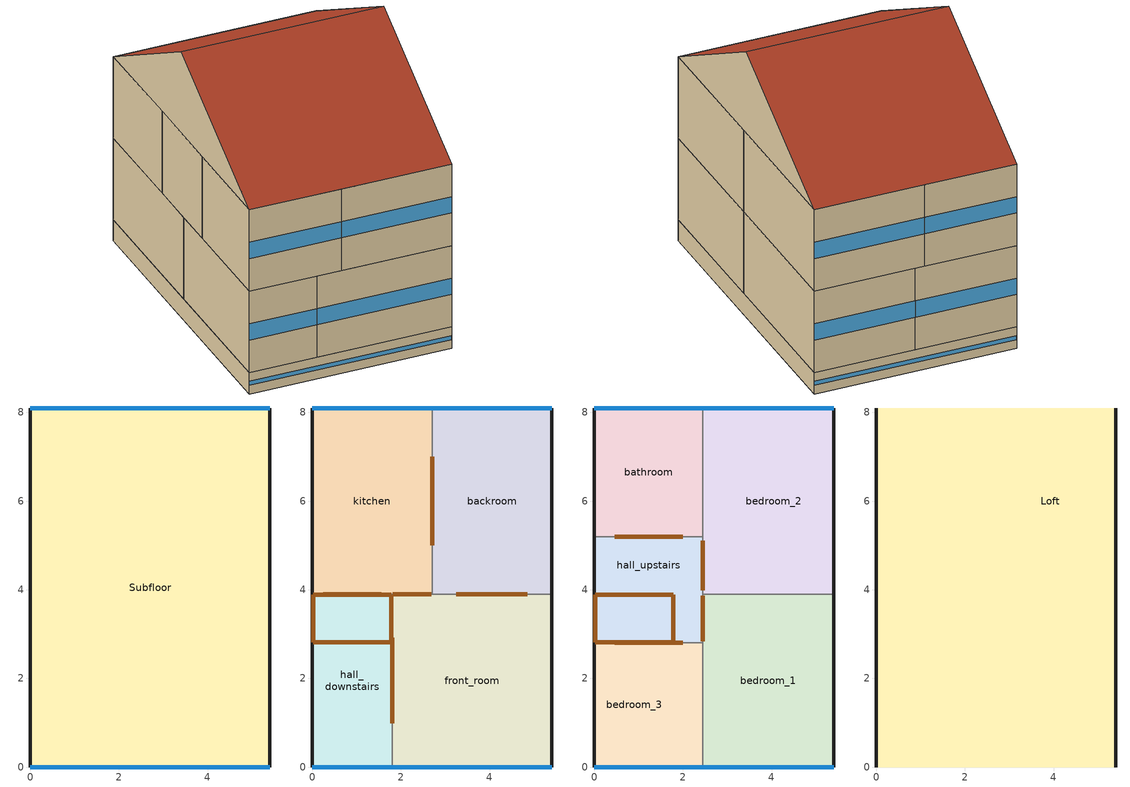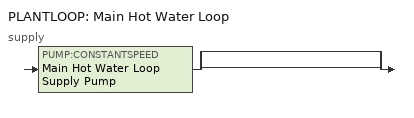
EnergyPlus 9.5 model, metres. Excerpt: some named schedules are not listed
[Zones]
Subfloor
 floor adiabatic (SubFloor-Construction): 5.4,8.1 5.4,0 0,0 0,8.1 z0
 wall outside (Wall-Construction): 5.4,0 5.4,8.1 0,8.1 0,0 5.4,0 z0:0.6
 window (Double Glazing): 5.4,8.1 0,8.1 / 0,0 5.4,0 z0.24:0.36
hall_downstairs
 floor to Subfloor (GroundFloor-Construction): 1.8,3.9 1.8,0 0,0 0,3.9 z0.6
 wall outside (Wall-Construction): 0,3.9 0,0 1.8,0 z0.6:2.9
 wall to front_room (InternalWall-Construction): 1.8,0 1.8,3.9 z0.6:2.9
 wall to kitchen (InternalWall-Construction): 1.8,3.9 0,3.9 z0.6:2.9
 window (Double Glazing): 0,0 1.8,0 z1.52:1.98
 door inside (PartitionDoor-Construction): 1.8,0.98 1.8,2.92 z1.18:2.32; 1.56,3.9 0.24,3.9 z0.91:2.59
 door inside (HoleConstruction-Construction): 1.78,2.81 1.78,3.89 0.02,3.89 0.02,2.81 z2.9
front_room
 floor to Subfloor (GroundFloor-Construction): 5.4,3.9 5.4,0 1.8,0 1.8,3.9 z0.6
 wall outside (Wall-Construction): 1.8,0 5.4,0 5.4,3.9 z0.6:2.9
 wall to kitchen (InternalWall-Construction): 2.7,3.9 1.8,3.9 z0.6:2.9
 wall to backroom (InternalWall-Construction): 5.4,3.9 2.7,3.9 z0.6:2.9
 window (Double Glazing): 1.8,0 5.4,0 z1.52:1.98
 door inside (PartitionDoor-Construction): 4.85,3.9 3.25,3.9 z1.07:2.43; 2.69,3.9 1.81,3.9 z0.63:2.87
kitchen
 floor to Subfloor (GroundFloor-Construction): 2.7,8.1 2.7,3.9 0,3.9 0,8.1 z0.6
 wall outside (Wall-Construction): 2.7,8.1 0,8.1 0,3.9 z0.6:2.9
 wall to backroom (InternalWall-Construction): 2.7,3.9 2.7,8.1 z0.6:2.9
 window (Double Glazing): 2.7,8.1 0,8.1 z1.52:1.98
 door inside (PartitionDoor-Construction): 2.7,5 2.7,7 z1.2:2.3
backroom
 floor to Subfloor (GroundFloor-Construction): 5.4,8.1 5.4,3.9 2.7,3.9 2.7,8.1 z0.6
 wall outside (Wall-Construction): 5.4,3.9 5.4,8.1 2.7,8.1 z0.6:2.9
 window (Double Glazing): 5.4,8.1 2.7,8.1 z1.52:1.98
bedroom_3
 floor to hall_downstairs (Floor-Construction): 1.8,2.8 1.8,0 0,0 0,2.8 z2.9
 floor to front_room (Floor-Construction): 2.45,2.8 2.45,0 1.8,0 1.8,2.8 z2.9
 wall outside (Wall-Construction): 0,2.8 0,0 2.45,0 z2.9:5.2
 wall to bedroom_1 (InternalWall-Construction): 2.45,0 2.45,2.8 z2.9:5.2
 wall to hall_upstairs (InternalWall-Construction): 2.45,2.8 0,2.8 z2.9:5.2
 window (Double Glazing): 0,0 2.45,0 z3.82:4.28
 door inside (PartitionDoor-Construction): 1.99,2.8 0.46,2.8 z3.33:4.77
bedroom_1
 floor to front_room (Floor-Construction): 5.4,3.9 5.4,0 2.45,0 2.45,3.9 z2.9
 wall outside (Wall-Construction): 2.45,0 5.4,0 5.4,3.9 z2.9:5.2
 wall to hall_upstairs (InternalWall-Construction): 2.45,3.9 2.45,2.8 z2.9:5.2
 wall to bedroom_2 (InternalWall-Construction): 5.4,3.9 2.45,3.9 z2.9:5.2
 window (Double Glazing): 2.45,0 5.4,0 z3.82:4.28
 door inside (PartitionDoor-Construction): 2.45,3.86 2.45,2.84 z2.98:5.12
hall_upstairs
 floor to hall_downstairs (Floor-Construction): 1.8,3.9 1.8,2.8 0,2.8 0,3.9 z2.9
 floor to kitchen (Floor-Construction): 2.45,5.2 2.45,3.9 1.8,3.9 0,3.9 0,5.2 z2.9
 floor to front_room (Floor-Construction): 2.45,3.9 2.45,2.8 1.8,2.8 1.8,3.9 z2.9
 wall outside (Wall-Construction): 0,5.2 0,2.8 z2.9:5.2
 wall to bedroom_2 (InternalWall-Construction): 2.45,3.9 2.45,5.2 z2.9:5.2
 wall to bathroom (InternalWall-Construction): 2.45,5.2 0,5.2 z2.9:5.2
 door inside (PartitionDoor-Construction): 1.99,5.2 0.46,5.2 z3.33:4.77; 2.45,3.99 2.45,5.11 z3.06:5.04
bathroom
 floor to kitchen (Floor-Construction): 2.45,8.1 2.45,5.2 0,5.2 0,8.1 z2.9
 wall outside (Wall-Construction): 2.45,8.1 0,8.1 0,5.2 z2.9:5.2
 wall to bedroom_2 (InternalWall-Construction): 2.45,5.2 2.45,8.1 z2.9:5.2
 window (Double Glazing): 2.45,8.1 0,8.1 z3.82:4.28
bedroom_2
 floor to kitchen (Floor-Construction): 2.7,8.1 2.7,3.9 2.45,3.9 2.45,8.1 z2.9
 floor to backroom (Floor-Construction): 5.4,8.1 5.4,3.9 2.7,3.9 2.7,8.1 z2.9
 wall outside (Wall-Construction): 5.4,3.9 5.4,8.1 2.45,8.1 z2.9:5.2
 window (Double Glazing): 5.4,8.1 2.45,8.1 z3.82:4.28
Loft
 floor to bedroom_3 (Last floor-Construction): 2.45,2.8 2.45,0 0,0 0,2.8 z5.2
 floor to bedroom_1 (Last floor-Construction): 5.4,3.9 5.4,0 2.45,0 2.45,3.9 z5.2
 floor to hall_upstairs (Last floor-Construction): 2.45,5.2 2.45,2.8 0,2.8 0,5.2 z5.2
 floor to bathroom (Last floor-Construction): 2.45,8.1 2.45,5.2 0,5.2 0,8.1 z5.2
 floor to bedroom_2 (Last floor-Construction): 5.4,8.1 5.4,3.9 2.45,3.9 2.45,8.1 z5.2
 wall outside (Wall-Construction): 0,8.1,5.2 0,0,5.2 0,4.05,7.5; 5.4,0,5.2 5.4,8.1,5.2 5.4,4.05,7.5
 roof outside (Roof-Construction): 0,4.05,7.5 0,0,5.2 5.4,0,5.2 5.4,4.05,7.5; 5.4,4.05,7.5 5.4,8.1,5.2 0,8.1,5.2 0,4.05,7.5
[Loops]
PLANTLOOP 'Main Hot Water Loop'
 supply: PUMP:CONSTANTSPEED 'Main Hot Water Loop Supply Pump' > split
  | bypass
  | bypass
[Building]
Mid terraced solid walls - thermostat experiment: North Axis=30; Terrain=Suburbs; Loads Convergence Tolerance Value=0.04; Temperature Convergence Tolerance Value=0.4; Solar Distribution=FullExterior; Maximum Number of Warmup Days=25; Minimum Number of Warmup Days=6
[Site:Location]
cambridge-cambridgeshire: Latitude=52.205; Longitude=0.122; Time Zone=0; Elevation=43.5
[SIZINGPERIOD:DESIGNDAY]
Cambridge.AP Ann Htg 99.6p Condns DB: Month=1; Day of Month=16; Day Type=WinterDesignDay; Maximum DryBulb Temperature=-8.8; Daily DryBulb Temperature Range=0; DryBulb Temperature Range Modifier Type=DefaultMultipliers; Humidity Condition Type=Wetbulb; Wetbulb or DewPoint at Maximum DryBulb=-10.8; Barometric Pressure=101153; Wind Speed=6.71; Wind Direction=0; Rain Indicator=No; Snow Indicator=No; Daylight Saving Time Indicator=No; Solar Model Indicator=ASHRAEClearSky; ASHRAE Clear Sky Optical Depth for Beam Irradiance taub=0; ASHRAE Clear Sky Optical Depth for Diffuse Irradiance taud=0; Sky Clearness=0; Begin Environment Reset Mode=FullResetAtBeginEnvironment
[SITE:GROUNDTEMPERATURE:BUILDINGSURFACE]
6.4, 5.9, 6.9, 8.9, 11, 13.5, 16.1, 16, 15.3, 13.5, 10.8, 7.6
[MATERIAL]
Name | Roughness | Thickness | Conductivity | Density | Specific Heat | Thermal Absorptance | Solar Absorptance | Visible Absorptance
Brickwork_outer_CODE-Wall-0.22 | Rough | 0.22 | 0.76 | 1700 | 800 | 0.9 | 0.7 | 0.8
Plaster_dense_CODE-Wall-0.013 | Rough | 0.013 | 0.1 | 1300 | 1000 | 0.9 | 0.5 | 0.5
F14_slate_or_tile_CODE-Roof-0.0127 | VeryRough | 0.0127 | 1.59 | 1920 | 1260 | 0.9 | 0.7 | 0.7
Joists_with_100mm_insulation_CODE-Roof-0.1; Joists_with_100mm_insulation_CODE-Last floor-0.1 | MediumSmooth | 0.1 | 0.043 | 71 | 170 | 0.9 | 0.7 | 0.7
Painted_plaster_CODE-Roof-0.019 | MediumSmooth | 0.019 | 0.58 | 800 | 1090 | 0.96 | 0.92 | 0.92
Floor_boards_CODE-GroundFloor-0.018; Floor_boards_CODE-Floor-0.018; Floor_boards_CODE-Last floor-0.018 | MediumSmooth | 0.018 | 0.17 | 600 | 1700 | 0.9 | 0.7 | 0.7
Painted_plaster_CODE-Floor-0.013; Painted_plaster_CODE-Last floor-0.013 | MediumSmooth | 0.013 | 0.58 | 800 | 1090 | 0.96 | 0.92 | 0.92
Joists_CODE-Floor-0.12 | MediumSmooth | 0.12 | 1.5 | 60 | 170 | 0.9 | 0.7 | 0.7
Brick_CODE-InternalWall-0.22 | MediumRough | 0.22 | 0.72 | 1920 | 835 | 0.9 | 0.93 | 0.93
Painted_plaster_CODE-InternalWall-0.0027 | MediumSmooth | 0.0027 | 0.58 | 800 | 1090 | 0.96 | 0.92 | 0.92
Door_WoodSolid_35mm-PartitionDoor-0.035 | Rough | 0.035 | 0.19 | 700 | 2390 | 0.9 | 0.5 | 0.5
Wood_plastic_CODE-Furniture-0.0254 | Smooth | 0.0254 | 0.5 | 800 | 1400 | 0.95 | 0.78 | 0.78
Alluvial_clay_CODE-SubFloor-0.5 | Rough | 0.5 | 1.21 | 1960 | 840 | 0.9 | 0.7 | 0.7
[MATERIAL:NOMASS] Roughness=Rough; Thermal Resistance=0.37; Thermal Absorptance=0.95; Solar Absorptance=0.7; Visible Absorptance=0.7
Carpet_and_fibrous_pad_CODE-GroundFloor-0.01; Carpet_and_fibrous_pad_CODE-Floor-0.01; Carpet_and_fibrous_pad_CODE-Last floor-0.01
[MATERIAL:INFRAREDTRANSPARENT]
IRTMaterial
[WINDOWMATERIAL:GLAZING]
Clear_6mm_CODE: Optical Data Type=SpectralAverage; Thickness=0.006; Solar Transmittance at Normal Incidence=0.775; Front Side Solar Reflectance at Normal Incidence=0.071; Back Side Solar Reflectance at Normal Incidence=0.071; Visible Transmittance at Normal Incidence=0.881; Front Side Visible Reflectance at Normal Incidence=0.08; Back Side Visible Reflectance at Normal Incidence=0.08; Infrared Transmittance at Normal Incidence=0; Front Side Infrared Hemispherical Emissivity=0.84; Back Side Infrared Hemispherical Emissivity=0.84; Conductivity=0.9; Dirt Correction Factor for Solar and Visible Transmittance=1; Solar Diffusing=No; Youngs modulus=72000000000; Poissons ratio=0.22
[WINDOWMATERIAL:GAS]
Air: Gas Type=Air; Thickness=0.008
[CONSTRUCTION]
Wall-Construction: Brickwork_outer_CODE-Wall-0.22, Plaster_dense_CODE-Wall-0.013
Roof-Construction: F14_slate_or_tile_CODE-Roof-0.0127, Joists_with_100mm_insulation_CODE-Roof-0.1, Painted_plaster_CODE-Roof-0.019
GroundFloor-Construction: Floor_boards_CODE-GroundFloor-0.018, Carpet_and_fibrous_pad_CODE-GroundFloor-0.01
Floor-Construction: Painted_plaster_CODE-Floor-0.013, Joists_CODE-Floor-0.12, Floor_boards_CODE-Floor-0.018, Carpet_and_fibrous_pad_CODE-Floor-0.01
InternalWall-Construction: Painted_plaster_CODE-InternalWall-0.0027, Brick_CODE-InternalWall-0.22, Painted_plaster_CODE-InternalWall-0.0027
HoleConstruction-Construction: IRTMaterial
PartitionDoor-Construction: Door_WoodSolid_35mm-PartitionDoor-0.035
Furniture-Construction: Wood_plastic_CODE-Furniture-0.0254
Last floor-Construction: Painted_plaster_CODE-Last floor-0.013, Joists_with_100mm_insulation_CODE-Last floor-0.1, Floor_boards_CODE-Last floor-0.018, Carpet_and_fibrous_pad_CODE-Last floor-0.01
Last ceiling-Construction: Carpet_and_fibrous_pad_CODE-last floor-0.01, Floor_boards_CODE-last floor-0.018, Joists_with_100mm_insulation_CODE-last floor-0.1, Painted_plaster_CODE-last floor-0.013
SubFloor-Construction: Alluvial_clay_CODE-SubFloor-0.5
Double Glazing: Clear_6mm_CODE, Air, Clear_6mm_CODE
[ZONE] Type=1; Multiplier=1; Ceiling Height=autocalculate; Volume=autocalculate; Floor Area=autocalculate; Part of Total Floor Area=Yes
hall_downstairs; front_room; kitchen; backroom; bedroom_3; bedroom_1; hall_upstairs; bathroom; bedroom_2; Subfloor; Loft
[INTERNALMASS]
Name | Construction | Zone or ZoneList | Surface Area
IntMass-Loft-loft-ceiling | Last ceiling-Construction | Loft | 47.385
IntMass-Loft-loft-floor | Last floor-Construction | Loft | 47.385
IntMass-Partitions-hall_downstairs | InternalWall-Construction | hall_downstairs | 7.02
IntMass-Furniture-hall_downstairs | Furniture-Construction | hall_downstairs | 7.40298
IntMass-Partitions-front_room | InternalWall-Construction | front_room | 14.04
IntMass-Furniture-front_room | Furniture-Construction | front_room | 14.806
IntMass-Partitions-kitchen | InternalWall-Construction | kitchen | 11.34
IntMass-Furniture-kitchen | Furniture-Construction | kitchen | 11.9587
IntMass-Partitions-backroom | InternalWall-Construction | backroom | 11.34
IntMass-Furniture-backroom | Furniture-Construction | backroom | 11.9587
IntMass-Partitions-bedroom_3 | InternalWall-Construction | bedroom_3 | 6.86
IntMass-Furniture-bedroom_3 | Furniture-Construction | bedroom_3 | 7.23425
IntMass-Partitions-bedroom_1 | InternalWall-Construction | bedroom_1 | 11.505
IntMass-Furniture-bedroom_1 | Furniture-Construction | bedroom_1 | 12.1327
IntMass-Partitions-hall_upstairs | InternalWall-Construction | hall_upstairs | 5.88
IntMass-Furniture-hall_upstairs | Furniture-Construction | hall_upstairs | 6.20079
IntMass-Partitions-bathroom | InternalWall-Construction | bathroom | 7.105
IntMass-Furniture-bathroom | Furniture-Construction | bathroom | 7.49262
IntMass-Partitions-bedroom_2 | InternalWall-Construction | bedroom_2 | 12.39
IntMass-Furniture-bedroom_2 | Furniture-Construction | bedroom_2 | 13.0659
[DESIGNSPECIFICATION:OUTDOORAIR]
DesignSpec OutdoorAir: Outdoor Air Method=Flow/Person; Outdoor Air Flow per Person=0.00944; Outdoor Air Flow per Zone Floor Area=0; Outdoor Air Flow per Zone=0; Outdoor Air Flow Air Changes per Hour=0
[SIZING:ZONE] Zone Cooling Design Supply Air Temperature Input Method=SupplyAirTemperature; Zone Cooling Design Supply Air Temperature=12.5; Zone Heating Design Supply Air Temperature Input Method=SupplyAirTemperature; Zone Heating Design Supply Air Temperature=50; Zone Cooling Design Supply Air Humidity Ratio=0.008; Zone Heating Design Supply Air Humidity Ratio=0.008; Design Specification Outdoor Air Object=DesignSpec OutdoorAir; Zone Heating Sizing Factor=1.25; Zone Cooling Sizing Factor=1.2; Cooling Design Air Flow Method=DesignDay; Cooling Design Air Flow Rate=0; Cooling Minimum Air Flow Fraction=0; Heating Design Air Flow Method=DesignDay; Heating Design Air Flow Rate=0; Heating Maximum Air Flow Fraction=0; Account for Dedicated Outdoor Air System=No; Dedicated Outdoor Air System Control Strategy=NeutralSupplyAir; Dedicated Outdoor Air Low Setpoint Temperature for Design=autosize; Dedicated Outdoor Air High Setpoint Temperature for Design=autosize
hall_downstairs; front_room; kitchen; backroom; bedroom_3; bedroom_1; hall_upstairs; bathroom; bedroom_2
[SIZING:PLANT]
Main Hot Water Loop: Loop Type=Heating; Design Loop Exit Temperature=70; Loop Design Temperature Difference=11; Sizing Option=NonCoincident; Zone Timesteps in Averaging Window=1
[ZONECONTROL:THERMOSTAT] Control Type Schedule=Always 4; Temperature Difference Between Cutout And Setpoint=1
Name | Zone or ZoneList | Control 1
hall_downstairs-Thermostat | hall_downstairs | hall_downstairs-Thermostat Dual SP Control
front_room-Thermostat | front_room | front_room-Thermostat Dual SP Control
kitchen-Thermostat | kitchen | kitchen-Thermostat Dual SP Control
backroom-Thermostat | backroom | backroom-Thermostat Dual SP Control
bedroom_3-Thermostat | bedroom_3 | bedroom_3-Thermostat Dual SP Control
bedroom_1-Thermostat | bedroom_1 | bedroom_1-Thermostat Dual SP Control
hall_upstairs-Thermostat | hall_upstairs | hall_upstairs-Thermostat Dual SP Control
bathroom-Thermostat | bathroom | bathroom-Thermostat Dual SP Control
bedroom_2-Thermostat | bedroom_2 | bedroom_2-Thermostat Dual SP Control
[THERMOSTATSETPOINT:DUALSETPOINT]
kitchen-Thermostat Dual SP Control: Heating Setpoint Temperature Schedule=kitchen-thermostat dual sp control-heating-ext; Cooling Setpoint Temperature Schedule=kitchen-Cooling-Setpoints
[ThermostatSetpoint:DualSetpoint]
Name | Heating Setpoint Temperature Schedule | Cooling Setpoint Temperature Schedule
backroom-thermostat dual sp control | backroom-thermostat dual sp control-heating-ext | backroom-cooling-setpoints
bathroom-thermostat dual sp control | bathroom-thermostat dual sp control-heating-ext | bathroom-cooling-setpoints
bedroom_1-thermostat dual sp control | bedroom_1-thermostat dual sp control-heating-ext | bedroom_1-cooling-setpoints
bedroom_2-thermostat dual sp control | bedroom_2-thermostat dual sp control-heating-ext | bedroom_2-cooling-setpoints
bedroom_3-thermostat dual sp control | bedroom_3-thermostat dual sp control-heating-ext | bedroom_3-cooling-setpoints
front_room-thermostat dual sp control | front_room-thermostat dual sp control-heating-ext | front_room-cooling-setpoints
hall_downstairs-thermostat dual sp control | hall_downstairs-thermostat dual sp control-heating-ext | hall_downstairs-cooling-setpoints
hall_upstairs-thermostat dual sp control | hall_upstairs-thermostat dual sp control-heating-ext | hall_upstairs-cooling-setpoints
[ZONEHVAC:BASEBOARD:RADIANTCONVECTIVE:WATER:DESIGN]
Baseboard Heat Design: Heating Design Capacity Method=FractionOfAutosizedHeatingCapacity; Fraction of Autosized Heating Design Capacity=1.2; Convergence Tolerance=0.0001; Fraction Radiant=0.3; Fraction of Radiant Energy Incident on People=0
[PUMP:CONSTANTSPEED]
Main Hot Water Loop Supply Pump: Design Flow Rate=autosize; Design Pump Head=0; Design Power Consumption=autosize; Motor Efficiency=0.9; Fraction of Motor Inefficiencies to Fluid Stream=0; Pump Control Type=Intermittent; Design Power Sizing Method=PowerPerFlowPerPressure; Design Electric Power per Unit Flow Rate=348701.1; Design Shaft Power per Unit Flow Rate per Unit Head=1.28205; EndUse Subcategory=General
[PLANTLOOP]
Main Hot Water Loop: Fluid Type=Water; Plant Equipment Operation Scheme=Main Hot Water Loop Operation; Maximum Loop Temperature=100; Minimum Loop Temperature=10; Maximum Loop Flow Rate=0.03; Minimum Loop Flow Rate=0; Plant Loop Volume=0.12; Load Distribution Scheme=SequentialLoad; Plant Loop Demand Calculation Scheme=SingleSetpoint; Common Pipe Simulation=None; Pressure Simulation Type=None; Loop Circulation Time=2
[PLANTEQUIPMENTLIST]
Main Hot Water Loop All Equipment: Main Boiler
[PLANTEQUIPMENTOPERATION:HEATINGLOAD]
Main Hot Water Loop Operation All Hours: Load Range 1 Lower Limit=0; Load Range 1 Upper Limit=1000000000000000; Range 1 Equipment List=Main Hot Water Loop All Equipment
[PLANTEQUIPMENTOPERATIONSCHEMES]
Main Hot Water Loop Operation: Control Scheme 1=Main Hot Water Loop Operation All Hours; Control Scheme 1 Schedule=Always 1
[SETPOINTMANAGER:SCHEDULED]
Main Hot Water Loop Temp Manager: Control Variable=Temperature; Schedule=Main Hot Water Loop Temperature Schedule; Setpoint Node or NodeList=Main Hot Water Loop Supply Setpoint Nodes
[EnergyManagementSystem:GlobalVariable]
BoilerOnPrev: BoilerCycleCount
[EnergyManagementSystem:Program]
InitialiseBoilerVariables: SET BoilerOnPrev = 0; SET BoilerCycleCount = 0
AdjustBoilerEfficiency: SET PLR = BoilerPLR; SET Tflow = BoilerOutletTemp; SET PLRmin = 0.34; SET k = 0.15; SET EffBase = 1.24978489 + 0.181034673*PLR - 0.171652899*PLR*PLR - 0.00737313433*Tflow + 0.00003125*Tflow*Tflow + 0.000373134328*PLR*Tflow; IF PLR < PLRmin; SET Penalty = (1 - PLR/PLRmin)*(1 - PLR/PLRmin); SET EffAdj = EffBase*(1 - k*Penalty); ELSE; SET EffAdj = EffBase; ENDIF; SET BoilerEffCurveOverride = EffAdj
CountBoilerCycles: IF (BoilerPLR > 0.01); IF (BoilerOnPrev == 0); SET BoilerCycleCount = BoilerCycleCount + 1; ENDIF; SET BoilerOnPrev = 1; ELSE; SET BoilerOnPrev = 0; ENDIF
[EnergyManagementSystem:ProgramCallingManager]
Initialise EMS Variables: AfterNewEnvironmentWarmUpIsComplete; InitialiseBoilerVariables
Boiler Efficiency Adjustment: AfterPredictorAfterHVACManagers; AdjustBoilerEfficiency
Count Boiler Cycles: EndOfSystemTimestepBeforeHVACReporting; CountBoilerCycles
[EnergyManagementSystem:Sensor]
BoilerPLR: main boiler; Boiler Part Load Ratio
BoilerOutletTemp: main boiler; Boiler Outlet Temperature
[EnergyManagementSystem:Actuator]
BoilerEffCurveOverride: boiler efficiency curve; Curve; Curve Result
[EnergyManagementSystem:OutputVariable]
Boiler Cycles: BoilerCycleCount; Summed; SystemTimestep
[SCHEDULE:COMPACT]
Always 4: Through: 12/31, For: AllDays, Until: 24:00, 4
Always 1: Through: 12/31, For: AllDays, Until: 24:00, 1
hall_downstairs-Cooling-Setpoints; front_room-Cooling-Setpoints; kitchen-Cooling-Setpoints; backroom-Cooling-Setpoints; bedroom_3-Cooling-Setpoints; bedroom_1-Cooling-Setpoints; hall_upstairs-Cooling-Setpoints; bathroom-Cooling-Setpoints; bedroom_2-Cooling-Setpoints: Through: 12/31, For: AllDays, Until: 24:00, 30
Main Hot Water Loop Temperature Schedule: Through: 12/31, For: AllDays, Until: 24:00, 70
[AIRFLOWNETWORK:SIMULATIONCONTROL]
AFN_SimulationControl: AirflowNetwork Control=MultizoneWithoutDistribution; Wind Pressure Coefficient Type=Input; Height Selection for Local Wind Pressure Calculation=ExternalNode; Building Type=LowRise; Maximum Number of Iterations=500; Initialization Type=ZeroNodePressures; Relative Airflow Convergence Tolerance=1e-05; Absolute Airflow Convergence Tolerance=1e-06; Convergence Acceleration Limit=-0.5; Azimuth Angle of Long Axis of Building=0; Ratio of Building Width Along Short Axis to Width Along Long Axis=1; Height Dependence of External Node Temperature=No; Solver=SkylineLU; Allow Unsupported Zone Equipment=No
[AIRFLOWNETWORK:MULTIZONE:ZONE] Ventilation Control Mode=Constant; Minimum Venting Open Factor=1; Indoor and Outdoor Temperature Difference Lower Limit For Maximum Venting Open Factor=0; Indoor and Outdoor Temperature Difference Upper Limit for Minimum Venting Open Factor=100; Indoor and Outdoor Enthalpy Difference Lower Limit For Maximum Venting Open Factor=0; Indoor and Outdoor Enthalpy Difference Upper Limit for Minimum Venting Open Factor=100000; Venting Availability Schedule=AlwaysOnSchedule; Single Sided Wind Pressure Coefficient Algorithm=Standard; Facade Width=0
hall_downstairs; front_room; kitchen; backroom; bedroom_3; bedroom_1; hall_upstairs; bathroom; bedroom_2; Subfloor; Loft
[AIRFLOWNETWORK:MULTIZONE:SURFACE] Minimum Venting Open Factor=0; Indoor and Outdoor Temperature Difference Lower Limit For Maximum Venting Open Factor=0; Indoor and Outdoor Temperature Difference Upper Limit for Minimum Venting Open Factor=100; Indoor and Outdoor Enthalpy Difference Lower Limit For Maximum Venting Open Factor=0; Indoor and Outdoor Enthalpy Difference Upper Limit for Minimum Venting Open Factor=300000; Equivalent Rectangle Method=PolygonHeight; Equivalent Rectangle Aspect Ratio=1
Name | Leakage Component | WindowDoor Opening Factor or Crack Factor | Ventilation Control Mode | Venting Availability Schedule
Block Subfloor Storey 0 Wall 0001 | Block Subfloor Storey 0 Wall 0001_SubfloorWallCrack | 1 | ZoneLevel
Block Subfloor Storey 0 Wall 0002 | Block Subfloor Storey 0 Wall 0002_SubfloorWallCrack | 1 | ZoneLevel
Block hall_downstairs Storey 0 Wall 0003 | Block hall_downstairs Storey 0 Wall 0003_Crack | 1 | ZoneLevel
Block hall_downstairs Storey 0 Wall 0004 | Block hall_downstairs Storey 0 Wall 0004_Crack | 1 | ZoneLevel
Block front_room Storey 0 Wall 0001 | Block front_room Storey 0 Wall 0001_Crack | 1 | ZoneLevel
Block front_room Storey 0 Wall 0004 | Block front_room Storey 0 Wall 0004_Crack | 1 | ZoneLevel
Block kitchen Storey 0 Wall 0002 | Block kitchen Storey 0 Wall 0002_Crack | 1 | ZoneLevel
Block kitchen Storey 0 Wall 0003 | Block kitchen Storey 0 Wall 0003_Crack | 1 | ZoneLevel
Block backroom Storey 0 Wall 0001 | Block backroom Storey 0 Wall 0001_Crack | 1 | ZoneLevel
Block backroom Storey 0 Wall 0002 | Block backroom Storey 0 Wall 0002_Crack | 1 | ZoneLevel
Block bedroom_3 Storey 0 Wall 0003 | Block bedroom_3 Storey 0 Wall 0003_Crack | 1 | ZoneLevel
Block bedroom_3 Storey 0 Wall 0004 | Block bedroom_3 Storey 0 Wall 0004_Crack | 1 | ZoneLevel
Block bedroom_1 Storey 0 Wall 0001 | Block bedroom_1 Storey 0 Wall 0001_Crack | 1 | ZoneLevel
Block bedroom_1 Storey 0 Wall 0004 | Block bedroom_1 Storey 0 Wall 0004_Crack | 1 | ZoneLevel
Block hall_upstairs Storey 0 Wall 0003 | Block hall_upstairs Storey 0 Wall 0003_Crack | 1 | ZoneLevel
Block bathroom Storey 0 Wall 0002 | Block bathroom Storey 0 Wall 0002_Crack | 1 | ZoneLevel
Block bathroom Storey 0 Wall 0003 | Block bathroom Storey 0 Wall 0003_Crack | 1 | ZoneLevel
Block bedroom_2 Storey 0 Wall 0001 | Block bedroom_2 Storey 0 Wall 0001_Crack | 1 | ZoneLevel
Block bedroom_2 Storey 0 Wall 0002 | Block bedroom_2 Storey 0 Wall 0002_Crack | 1 | ZoneLevel
Block Subfloor Storey 0 Wall 0003 | Block Subfloor Storey 0 Wall 0003_Crack | 1 | ZoneLevel
Block Subfloor Storey 0 Wall 0004 | Block Subfloor Storey 0 Wall 0004_Crack | 1 | ZoneLevel
roof surface 1 | roof surface 1_Crack | 1 | ZoneLevel
roof surface 2 | roof surface 2_Crack | 1 | ZoneLevel
loft side wall 1 | loft side wall 1_Crack | 1 | ZoneLevel
loft side wall 2 | loft side wall 2_Crack | 1 | ZoneLevel
Block hall_downstairs Storey 0 Wall 0001_1_door | front_room_hall_downstairs_Opening | 1 | Constant | Occupancy-Schedule-front_room
Block front_room Storey 0 Wall 0002_2_door | front_room_backroom_Opening | 1 | Constant | Occupancy-Schedule-front_room
Block kitchen Storey 0 Wall 0004_2_door | front_room_kitchen_Opening | 1 | Constant | Occupancy-Schedule-front_room
Block hall_downstairs Storey 0 Wall 0002_1_door | kitchen_hall_downstairs_Opening | 1 | Constant | Occupancy-Schedule-kitchen
Block kitchen Storey 0 Wall 0001_1_door | backroom_kitchen_Opening | 1 | Constant | Occupancy-Schedule-kitchen
Block bedroom_3 Storey 0 Wall 0002_1_door | bedroom_3_hall_upstairs_Opening | 1 | Constant | Occupancy-Schedule-bedroom_3
Block bedroom_1 Storey 0 Wall 0003_2_door | bedroom_1_hall_upstairs_Opening | 1 | Constant | Occupancy-Schedule-bedroom_1
Block hall_upstairs Storey 0 Wall 0002_1_door | bathroom_hall_upstairs_Opening | 1 | Constant | Occupancy-Schedule-bathroom
Block hall_upstairs Storey 0 Wall 0001_2_door | bedroom_2_hall_upstairs_Opening | 1 | Constant | Occupancy-Schedule-bedroom_2
Block hall_downstairs Storey 0 Roof 0001_1_hole | hall_downstairs_hall_upstairs_Opening | 0.5 | Constant | AlwaysOnSchedule
[AIRFLOWNETWORK:MULTIZONE:REFERENCECRACKCONDITIONS]
ReferenceCrackConditions: Reference Temperature=20; Reference Barometric Pressure=101325; Reference Humidity Ratio=0
[AIRFLOWNETWORK:MULTIZONE:SURFACE:CRACK] Reference Crack Conditions=ReferenceCrackConditions
Name | Air Mass Flow Coefficient at Reference Conditions | Air Mass Flow Exponent
Block Subfloor Storey 0 Wall 0001_SubfloorWallCrack; Block Subfloor Storey 0 Wall 0002_SubfloorWallCrack; roof surface 1_Crack; roof surface 2_Crack | 0.0001 | 0.65
Block hall_downstairs Storey 0 Wall 0003_Crack; Block hall_downstairs Storey 0 Wall 0004_Crack; Block front_room Storey 0 Wall 0001_Crack; Block front_room Storey 0 Wall 0004_Crack; Block kitchen Storey 0 Wall 0002_Crack; Block kitchen Storey 0 Wall 0003_Crack; Block backroom Storey 0 Wall 0001_Crack; Block backroom Storey 0 Wall 0002_Crack; Block bedroom_3 Storey 0 Wall 0003_Crack; Block bedroom_3 Storey 0 Wall 0004_Crack; Block bedroom_1 Storey 0 Wall 0001_Crack; Block bedroom_1 Storey 0 Wall 0004_Crack; Block hall_upstairs Storey 0 Wall 0003_Crack; Block bathroom Storey 0 Wall 0002_Crack; Block bathroom Storey 0 Wall 0003_Crack; Block bedroom_2 Storey 0 Wall 0001_Crack; Block bedroom_2 Storey 0 Wall 0002_Crack; Block Subfloor Storey 0 Wall 0001_Crack; Block Subfloor Storey 0 Wall 0002_Crack; Block Subfloor Storey 0 Wall 0003_Crack; Block Subfloor Storey 0 Wall 0004_Crack; loft side wall 1_Crack; loft side wall 2_Crack | 0.0002 | 0.7
[AIRFLOWNETWORK:MULTIZONE:COMPONENT:SIMPLEOPENING] Air Mass Flow Coefficient When Opening is Closed=0.001; Air Mass Flow Exponent When Opening is Closed=0.65; Minimum Density Difference for TwoWay Flow=0.0001; Discharge Coefficient=0.65
front_room_hall_downstairs_Opening; front_room_backroom_Opening; front_room_kitchen_Opening; kitchen_hall_downstairs_Opening; backroom_kitchen_Opening; bedroom_3_hall_upstairs_Opening; bedroom_1_hall_upstairs_Opening; bathroom_hall_upstairs_Opening; bedroom_2_hall_upstairs_Opening
[AIRFLOWNETWORK:MULTIZONE:COMPONENT:HORIZONTALOPENING]
hall_downstairs_hall_upstairs_Opening: Air Mass Flow Coefficient When Opening is Closed=0.001; Air Mass Flow Exponent When Opening is Closed=0.65; Sloping Plane Angle=90; Discharge Coefficient=0.65
[AIRFLOWNETWORK:MULTIZONE:EXTERNALNODE] Symmetric Wind Pressure Coefficient Curve=No; Wind Angle Type=Absolute
Name | External Node Height | Wind Pressure Coefficient Curve
Block Subfloor Storey 0 Wall 0001 | 0.3 | Block Subfloor Storey 0 Wall 0001
Block Subfloor Storey 0 Wall 0002 | 0.3 | Block Subfloor Storey 0 Wall 0002
Block hall_downstairs Storey 0 Wall 0003 | 1.75 | Block hall_downstairs Storey 0 Wall 0003
Block hall_downstairs Storey 0 Wall 0004 | 1.75 | Block hall_downstairs Storey 0 Wall 0004
Block front_room Storey 0 Wall 0001 | 1.75 | Block front_room Storey 0 Wall 0001
Block front_room Storey 0 Wall 0004 | 1.75 | Block front_room Storey 0 Wall 0004
Block kitchen Storey 0 Wall 0002 | 1.75 | Block kitchen Storey 0 Wall 0002
Block kitchen Storey 0 Wall 0003 | 1.75 | Block kitchen Storey 0 Wall 0003
Block backroom Storey 0 Wall 0001 | 1.75 | Block backroom Storey 0 Wall 0001
Block backroom Storey 0 Wall 0002 | 1.75 | Block backroom Storey 0 Wall 0002
Block bedroom_3 Storey 0 Wall 0003 | 4.05 | Block bedroom_3 Storey 0 Wall 0003
Block bedroom_3 Storey 0 Wall 0004 | 4.05 | Block bedroom_3 Storey 0 Wall 0004
Block bedroom_1 Storey 0 Wall 0001 | 4.05 | Block bedroom_1 Storey 0 Wall 0001
Block bedroom_1 Storey 0 Wall 0004 | 4.05 | Block bedroom_1 Storey 0 Wall 0004
Block hall_upstairs Storey 0 Wall 0003 | 4.05 | Block hall_upstairs Storey 0 Wall 0003
Block bathroom Storey 0 Wall 0002 | 4.05 | Block bathroom Storey 0 Wall 0002
Block bathroom Storey 0 Wall 0003 | 4.05 | Block bathroom Storey 0 Wall 0003
Block bedroom_2 Storey 0 Wall 0001 | 4.05 | Block bedroom_2 Storey 0 Wall 0001
Block bedroom_2 Storey 0 Wall 0002 | 4.05 | Block bedroom_2 Storey 0 Wall 0002
Block Subfloor Storey 0 Wall 0003 | 0.3 | Block Subfloor Storey 0 Wall 0003
Block Subfloor Storey 0 Wall 0004 | 0.3 | Block Subfloor Storey 0 Wall 0004
loft side wall 1 | 5.96667 | loft side wall 1
loft side wall 2 | 5.96667 | loft side wall 2
roof surface 1 | 6.35 | roof surface 1
roof surface 2 | 6.35 | roof surface 2
[AIRFLOWNETWORK:MULTIZONE:WINDPRESSURECOEFFICIENTARRAY]
NormalExposureCpArray: Wind Direction 1=0; Wind Direction 2=45; Wind Direction 3=90; Wind Direction 4=135; Wind Direction 5=180; Wind Direction 6=225; Wind Direction 7=270; Wind Direction 8=315
[AIRFLOWNETWORK:MULTIZONE:WINDPRESSURECOEFFICIENTVALUES] AirflowNetworkMultiZoneWindPressureCoefficientArray=NormalExposureCpArray; Wind Pressure Coefficient Value 1=0.4; Wind Pressure Coefficient Value 2=0.1; Wind Pressure Coefficient Value 3=-0.3; Wind Pressure Coefficient Value 4=-0.35; Wind Pressure Coefficient Value 5=-0.2; Wind Pressure Coefficient Value 6=-0.35; Wind Pressure Coefficient Value 7=-0.3; Wind Pressure Coefficient Value 8=-0.1
Block Subfloor Storey 0 Wall 0001; Block Subfloor Storey 0 Wall 0002; Block hall_downstairs Storey 0 Wall 0003; Block hall_downstairs Storey 0 Wall 0004; Block front_room Storey 0 Wall 0001; Block front_room Storey 0 Wall 0004; Block kitchen Storey 0 Wall 0002; Block kitchen Storey 0 Wall 0003; Block backroom Storey 0 Wall 0001; Block backroom Storey 0 Wall 0002; Block bedroom_3 Storey 0 Wall 0003; Block bedroom_3 Storey 0 Wall 0004; Block bedroom_1 Storey 0 Wall 0001; Block bedroom_1 Storey 0 Wall 0004; Block hall_upstairs Storey 0 Wall 0003; Block bathroom Storey 0 Wall 0002; Block bathroom Storey 0 Wall 0003; Block bedroom_2 Storey 0 Wall 0001; Block bedroom_2 Storey 0 Wall 0002; Block Subfloor Storey 0 Wall 0003; Block Subfloor Storey 0 Wall 0004; loft side wall 1; loft side wall 2; roof surface 1; roof surface 2
